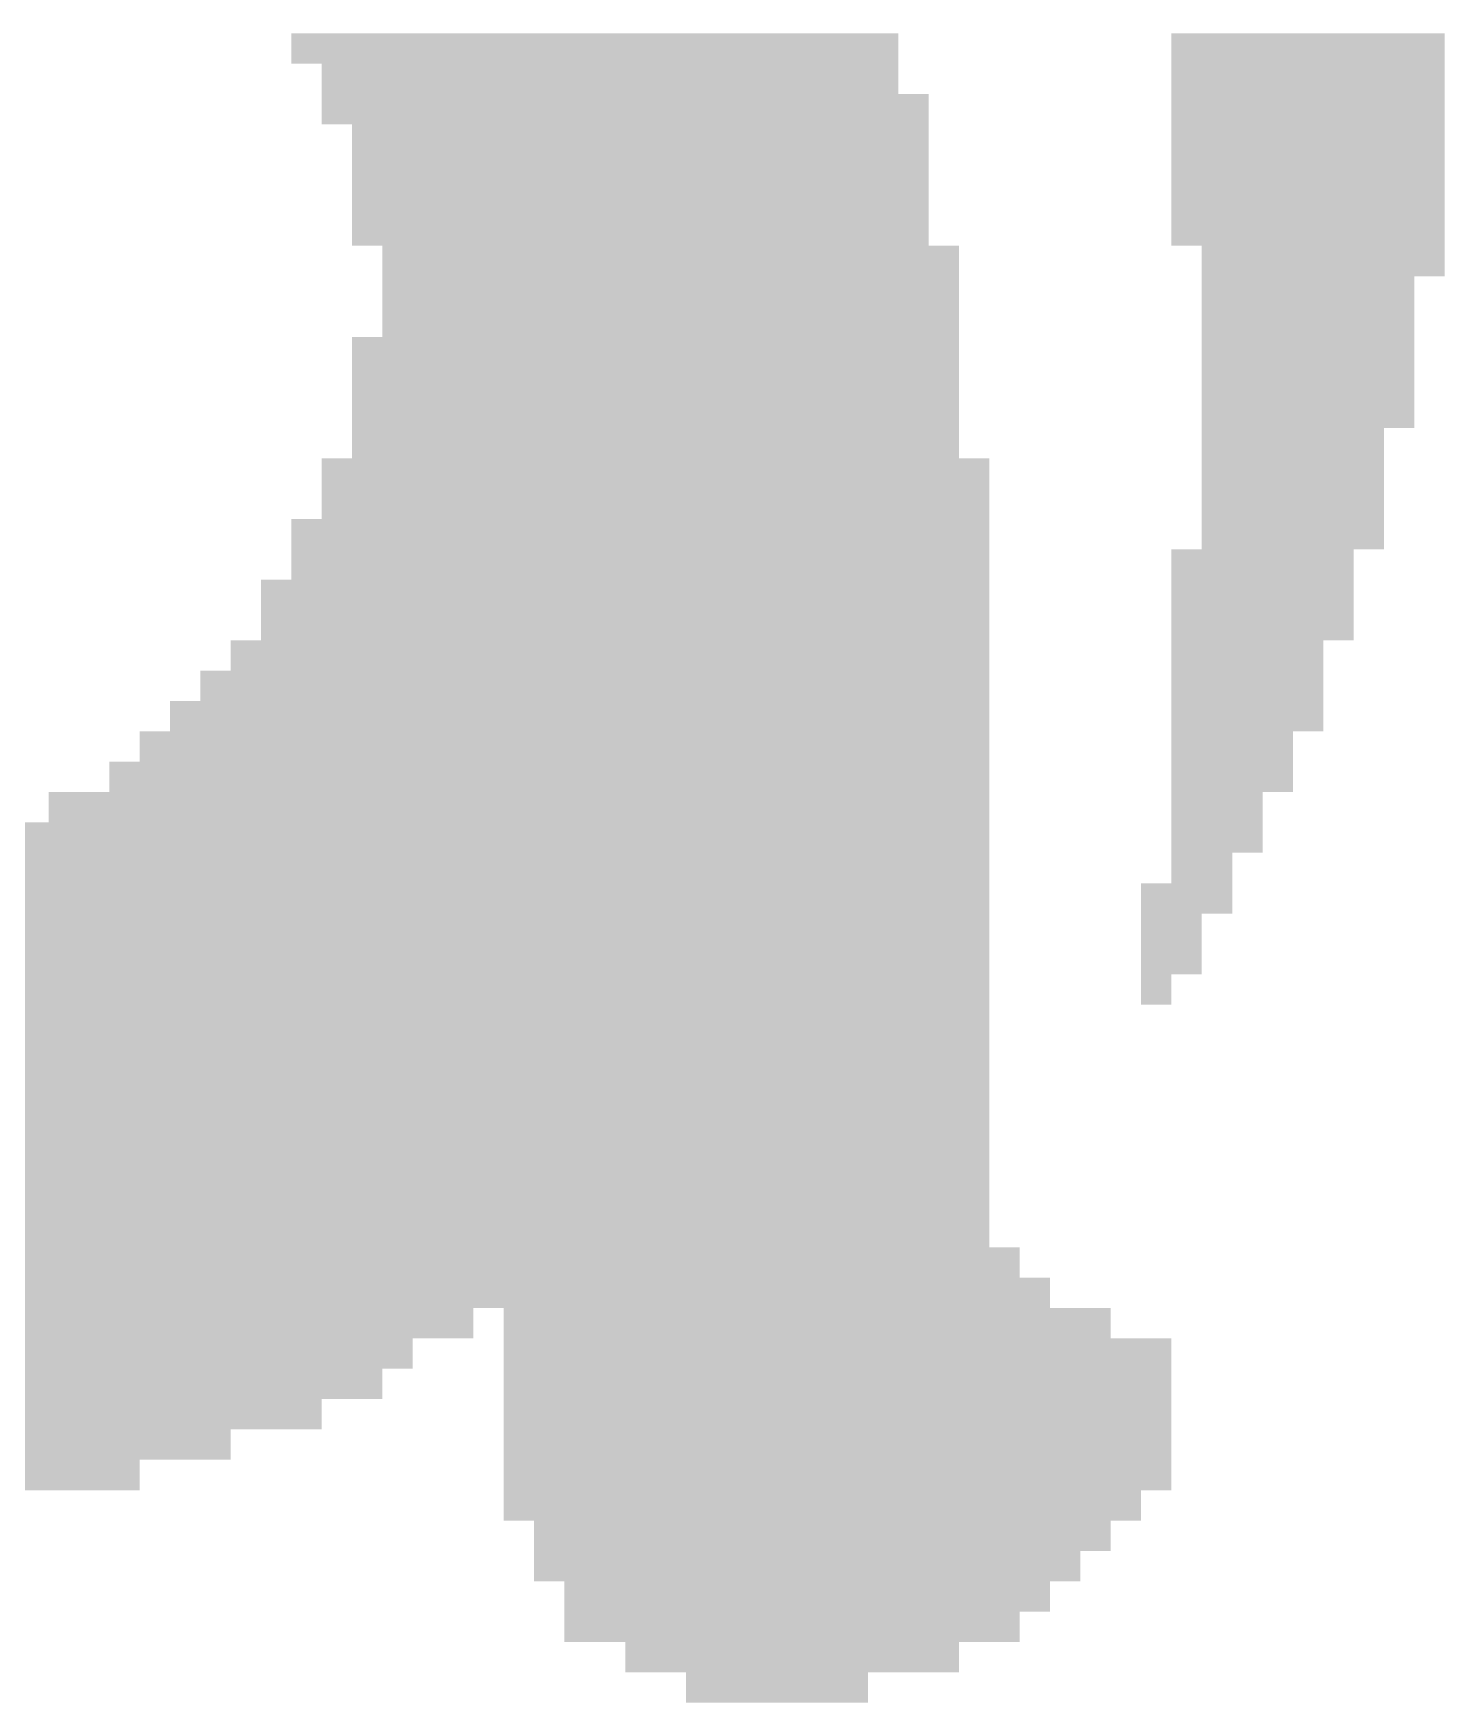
# Model space of a CAD drawing. Extents: x -15 to 107, y -79 to 1.
# Drawn here: x -10.96 to -9.779, y -30.226 to -28.829 of the extents above; entities that cross this region are included whole.
import ezdxf

# ---------------------------------------------------------------- set-up
doc = ezdxf.new("R2010")
doc.units = 0
doc.layers.add('21', color=253, linetype='CONTINUOUS')

# ---------------------------------------------------------------- blocks, each defined once
blk = doc.blocks.new('RECT')
blk.add_solid([(-0.5, -0.5), (0.5, -0.5), (-0.5, 0.5), (0.5, 0.5)])

msp = doc.modelspace()

# ---------------------------------------------------------------- block references
at = {"layer": '21', "xscale": 0.0254, "yscale": 0.0254, "rotation": 90}
for p in [(-10.7315, -28.8417), (-10.7061, -28.8417), (-10.6807, -28.8417), (-10.6553, -28.8417), (-10.6299, -28.8417), (-10.6045, -28.8417), (-10.5791, -28.8417), (-10.5537, -28.8417), (-10.5283, -28.8417), (-10.5029, -28.8417), (-10.4775, -28.8417), (-10.4521, -28.8417), (-10.4267, -28.8417), (-10.4013, -28.8417), (-10.3759, -28.8417), (-10.3505, -28.8417), (-10.3251, -28.8417), (-10.2997, -28.8417), (-10.2743, -28.8417), (-10.2489, -28.8417), (-9.9949, -28.8417), (-9.9695, -28.8417), (-9.9441, -28.8417), (-9.9187, -28.8417), (-9.8933, -28.8417), (-9.8679, -28.8417), (-9.8425, -28.8417), (-9.8171, -28.8417), (-9.7917, -28.8417), (-10.7061, -28.8671), (-10.6807, -28.8671), (-10.6553, -28.8671), (-10.6299, -28.8671), (-10.6045, -28.8671), (-10.5791, -28.8671), (-10.5537, -28.8671), (-10.5283, -28.8671), (-10.5029, -28.8671), (-10.4775, -28.8671), (-10.4521, -28.8671), (-10.4267, -28.8671), (-10.4013, -28.8671), (-10.3759, -28.8671), (-10.3505, -28.8671), (-10.3251, -28.8671), (-10.2997, -28.8671), (-10.2743, -28.8671), (-10.2489, -28.8671), (-9.9949, -28.8671), (-9.9695, -28.8671), (-9.9441, -28.8671), (-9.9187, -28.8671), (-9.8933, -28.8671), (-9.8679, -28.8671), (-9.8425, -28.8671), (-9.8171, -28.8671), (-9.7917, -28.8671), (-10.7061, -28.8925), (-10.6807, -28.8925), (-10.6553, -28.8925), (-10.6299, -28.8925), (-10.6045, -28.8925), (-10.5791, -28.8925), (-10.5537, -28.8925), (-10.5283, -28.8925), (-10.5029, -28.8925), (-10.4775, -28.8925), (-10.4521, -28.8925), (-10.4267, -28.8925), (-10.4013, -28.8925), (-10.3759, -28.8925), (-10.3505, -28.8925), (-10.3251, -28.8925), (-10.2997, -28.8925), (-10.2743, -28.8925), (-10.2489, -28.8925), (-10.2235, -28.8925), (-9.9949, -28.8925), (-9.9695, -28.8925), (-9.9441, -28.8925), (-9.9187, -28.8925), (-9.8933, -28.8925), (-9.8679, -28.8925), (-9.8425, -28.8925), (-9.8171, -28.8925), (-9.7917, -28.8925), (-10.6807, -28.9179), (-10.6553, -28.9179), (-10.6299, -28.9179), (-10.6045, -28.9179), (-10.5791, -28.9179), (-10.5537, -28.9179), (-10.5283, -28.9179), (-10.5029, -28.9179), (-10.4775, -28.9179), (-10.4521, -28.9179), (-10.4267, -28.9179), (-10.4013, -28.9179), (-10.3759, -28.9179), (-10.3505, -28.9179), (-10.3251, -28.9179), (-10.2997, -28.9179), (-10.2743, -28.9179), (-10.2489, -28.9179), (-10.2235, -28.9179), (-9.9949, -28.9179), (-9.9695, -28.9179), (-9.9441, -28.9179), (-9.9187, -28.9179), (-9.8933, -28.9179), (-9.8679, -28.9179), (-9.8425, -28.9179), (-9.8171, -28.9179), (-9.7917, -28.9179), (-10.6807, -28.9433), (-10.6553, -28.9433), (-10.6299, -28.9433), (-10.6045, -28.9433), (-10.5791, -28.9433), (-10.5537, -28.9433), (-10.5283, -28.9433), (-10.5029, -28.9433), (-10.4775, -28.9433), (-10.4521, -28.9433), (-10.4267, -28.9433), (-10.4013, -28.9433), (-10.3759, -28.9433), (-10.3505, -28.9433), (-10.3251, -28.9433), (-10.2997, -28.9433), (-10.2743, -28.9433), (-10.2489, -28.9433), (-10.2235, -28.9433), (-9.9949, -28.9433), (-9.9695, -28.9433), (-9.9441, -28.9433), (-9.9187, -28.9433), (-9.8933, -28.9433), (-9.8679, -28.9433), (-9.8425, -28.9433), (-9.8171, -28.9433), (-9.7917, -28.9433), (-10.6807, -28.9687), (-10.6553, -28.9687), (-10.6299, -28.9687), (-10.6045, -28.9687), (-10.5791, -28.9687), (-10.5537, -28.9687), (-10.5283, -28.9687), (-10.5029, -28.9687), (-10.4775, -28.9687), (-10.4521, -28.9687), (-10.4267, -28.9687), (-10.4013, -28.9687), (-10.3759, -28.9687), (-10.3505, -28.9687), (-10.3251, -28.9687), (-10.2997, -28.9687), (-10.2743, -28.9687), (-10.2489, -28.9687), (-10.2235, -28.9687), (-9.9949, -28.9687), (-9.9695, -28.9687), (-9.9441, -28.9687), (-9.9187, -28.9687), (-9.8933, -28.9687), (-9.8679, -28.9687), (-9.8425, -28.9687), (-9.8171, -28.9687), (-9.7917, -28.9687), (-10.6807, -28.9941), (-10.6553, -28.9941), (-10.6299, -28.9941), (-10.6045, -28.9941), (-10.5791, -28.9941), (-10.5537, -28.9941), (-10.5283, -28.9941), (-10.5029, -28.9941), (-10.4775, -28.9941), (-10.4521, -28.9941), (-10.4267, -28.9941), (-10.4013, -28.9941), (-10.3759, -28.9941), (-10.3505, -28.9941), (-10.3251, -28.9941), (-10.2997, -28.9941), (-10.2743, -28.9941), (-10.2489, -28.9941), (-10.2235, -28.9941), (-9.9949, -28.9941), (-9.9695, -28.9941), (-9.9441, -28.9941), (-9.9187, -28.9941), (-9.8933, -28.9941), (-9.8679, -28.9941), (-9.8425, -28.9941), (-9.8171, -28.9941), (-9.7917, -28.9941), (-10.6553, -29.0195), (-10.6299, -29.0195), (-10.6045, -29.0195), (-10.5791, -29.0195), (-10.5537, -29.0195), (-10.5283, -29.0195), (-10.5029, -29.0195), (-10.4775, -29.0195), (-10.4521, -29.0195), (-10.4267, -29.0195), (-10.4013, -29.0195), (-10.3759, -29.0195), (-10.3505, -29.0195), (-10.3251, -29.0195), (-10.2997, -29.0195), (-10.2743, -29.0195), (-10.2489, -29.0195), (-10.2235, -29.0195), (-10.1981, -29.0195), (-9.9695, -29.0195), (-9.9441, -29.0195), (-9.9187, -29.0195), (-9.8933, -29.0195), (-9.8679, -29.0195), (-9.8425, -29.0195), (-9.8171, -29.0195), (-9.7917, -29.0195), (-10.6553, -29.0449), (-10.6299, -29.0449), (-10.6045, -29.0449), (-10.5791, -29.0449), (-10.5537, -29.0449), (-10.5283, -29.0449), (-10.5029, -29.0449), (-10.4775, -29.0449), (-10.4521, -29.0449), (-10.4267, -29.0449), (-10.4013, -29.0449), (-10.3759, -29.0449), (-10.3505, -29.0449), (-10.3251, -29.0449), (-10.2997, -29.0449), (-10.2743, -29.0449), (-10.2489, -29.0449), (-10.2235, -29.0449), (-10.1981, -29.0449), (-9.9695, -29.0449), (-9.9441, -29.0449), (-9.9187, -29.0449), (-9.8933, -29.0449), (-9.8679, -29.0449), (-9.8425, -29.0449), (-9.8171, -29.0449), (-10.6553, -29.0703), (-10.6299, -29.0703), (-10.6045, -29.0703), (-10.5791, -29.0703), (-10.5537, -29.0703), (-10.5283, -29.0703), (-10.5029, -29.0703), (-10.4775, -29.0703), (-10.4521, -29.0703), (-10.4267, -29.0703), (-10.4013, -29.0703), (-10.3759, -29.0703), (-10.3505, -29.0703), (-10.3251, -29.0703), (-10.2997, -29.0703), (-10.2743, -29.0703), (-10.2489, -29.0703), (-10.2235, -29.0703), (-10.1981, -29.0703), (-9.9695, -29.0703), (-9.9441, -29.0703), (-9.9187, -29.0703), (-9.8933, -29.0703), (-9.8679, -29.0703), (-9.8425, -29.0703), (-9.8171, -29.0703), (-10.6807, -29.0957), (-10.6553, -29.0957), (-10.6299, -29.0957), (-10.6045, -29.0957), (-10.5791, -29.0957), (-10.5537, -29.0957), (-10.5283, -29.0957), (-10.5029, -29.0957), (-10.4775, -29.0957), (-10.4521, -29.0957), (-10.4267, -29.0957), (-10.4013, -29.0957), (-10.3759, -29.0957), (-10.3505, -29.0957), (-10.3251, -29.0957), (-10.2997, -29.0957), (-10.2743, -29.0957), (-10.2489, -29.0957), (-10.2235, -29.0957), (-10.1981, -29.0957), (-9.9695, -29.0957), (-9.9441, -29.0957), (-9.9187, -29.0957), (-9.8933, -29.0957), (-9.8679, -29.0957), (-9.8425, -29.0957), (-9.8171, -29.0957), (-10.6807, -29.1211), (-10.6553, -29.1211), (-10.6299, -29.1211), (-10.6045, -29.1211), (-10.5791, -29.1211), (-10.5537, -29.1211), (-10.5283, -29.1211), (-10.5029, -29.1211), (-10.4775, -29.1211), (-10.4521, -29.1211), (-10.4267, -29.1211), (-10.4013, -29.1211), (-10.3759, -29.1211), (-10.3505, -29.1211), (-10.3251, -29.1211), (-10.2997, -29.1211), (-10.2743, -29.1211), (-10.2489, -29.1211), (-10.2235, -29.1211), (-10.1981, -29.1211), (-9.9695, -29.1211), (-9.9441, -29.1211), (-9.9187, -29.1211), (-9.8933, -29.1211), (-9.8679, -29.1211), (-9.8425, -29.1211), (-9.8171, -29.1211), (-10.6807, -29.1465), (-10.6553, -29.1465), (-10.6299, -29.1465), (-10.6045, -29.1465), (-10.5791, -29.1465), (-10.5537, -29.1465), (-10.5283, -29.1465), (-10.5029, -29.1465), (-10.4775, -29.1465), (-10.4521, -29.1465), (-10.4267, -29.1465), (-10.4013, -29.1465), (-10.3759, -29.1465), (-10.3505, -29.1465), (-10.3251, -29.1465), (-10.2997, -29.1465), (-10.2743, -29.1465), (-10.2489, -29.1465), (-10.2235, -29.1465), (-10.1981, -29.1465), (-9.9695, -29.1465), (-9.9441, -29.1465), (-9.9187, -29.1465), (-9.8933, -29.1465), (-9.8679, -29.1465), (-9.8425, -29.1465), (-9.8171, -29.1465), (-10.6807, -29.1719), (-10.6553, -29.1719), (-10.6299, -29.1719), (-10.6045, -29.1719), (-10.5791, -29.1719), (-10.5537, -29.1719), (-10.5283, -29.1719), (-10.5029, -29.1719), (-10.4775, -29.1719), (-10.4521, -29.1719), (-10.4267, -29.1719), (-10.4013, -29.1719), (-10.3759, -29.1719), (-10.3505, -29.1719), (-10.3251, -29.1719), (-10.2997, -29.1719), (-10.2743, -29.1719), (-10.2489, -29.1719), (-10.2235, -29.1719), (-10.1981, -29.1719), (-9.9695, -29.1719), (-9.9441, -29.1719), (-9.9187, -29.1719), (-9.8933, -29.1719), (-9.8679, -29.1719), (-9.8425, -29.1719), (-10.7061, -29.1973), (-10.6807, -29.1973), (-10.6553, -29.1973), (-10.6299, -29.1973), (-10.6045, -29.1973), (-10.5791, -29.1973), (-10.5537, -29.1973), (-10.5283, -29.1973), (-10.5029, -29.1973), (-10.4775, -29.1973), (-10.4521, -29.1973), (-10.4267, -29.1973), (-10.4013, -29.1973), (-10.3759, -29.1973), (-10.3505, -29.1973), (-10.3251, -29.1973), (-10.2997, -29.1973), (-10.2743, -29.1973), (-10.2489, -29.1973), (-10.2235, -29.1973), (-10.1981, -29.1973), (-10.1727, -29.1973), (-9.9695, -29.1973), (-9.9441, -29.1973), (-9.9187, -29.1973), (-9.8933, -29.1973), (-9.8679, -29.1973), (-9.8425, -29.1973), (-10.7061, -29.2227), (-10.6807, -29.2227), (-10.6553, -29.2227), (-10.6299, -29.2227), (-10.6045, -29.2227), (-10.5791, -29.2227), (-10.5537, -29.2227), (-10.5283, -29.2227), (-10.5029, -29.2227), (-10.4775, -29.2227), (-10.4521, -29.2227), (-10.4267, -29.2227), (-10.4013, -29.2227), (-10.3759, -29.2227), (-10.3505, -29.2227), (-10.3251, -29.2227), (-10.2997, -29.2227), (-10.2743, -29.2227), (-10.2489, -29.2227), (-10.2235, -29.2227), (-10.1981, -29.2227), (-10.1727, -29.2227), (-9.9695, -29.2227), (-9.9441, -29.2227), (-9.9187, -29.2227), (-9.8933, -29.2227), (-9.8679, -29.2227), (-9.8425, -29.2227), (-10.7315, -29.2481), (-10.7061, -29.2481), (-10.6807, -29.2481), (-10.6553, -29.2481), (-10.6299, -29.2481), (-10.6045, -29.2481), (-10.5791, -29.2481), (-10.5537, -29.2481), (-10.5283, -29.2481), (-10.5029, -29.2481), (-10.4775, -29.2481), (-10.4521, -29.2481), (-10.4267, -29.2481), (-10.4013, -29.2481), (-10.3759, -29.2481), (-10.3505, -29.2481), (-10.3251, -29.2481), (-10.2997, -29.2481), (-10.2743, -29.2481), (-10.2489, -29.2481), (-10.2235, -29.2481), (-10.1981, -29.2481), (-10.1727, -29.2481), (-9.9695, -29.2481), (-9.9441, -29.2481), (-9.9187, -29.2481), (-9.8933, -29.2481), (-9.8679, -29.2481), (-9.8425, -29.2481), (-10.7315, -29.2735), (-10.7061, -29.2735), (-10.6807, -29.2735), (-10.6553, -29.2735), (-10.6299, -29.2735), (-10.6045, -29.2735), (-10.5791, -29.2735), (-10.5537, -29.2735), (-10.5283, -29.2735), (-10.5029, -29.2735), (-10.4775, -29.2735), (-10.4521, -29.2735), (-10.4267, -29.2735), (-10.4013, -29.2735), (-10.3759, -29.2735), (-10.3505, -29.2735), (-10.3251, -29.2735), (-10.2997, -29.2735), (-10.2743, -29.2735), (-10.2489, -29.2735), (-10.2235, -29.2735), (-10.1981, -29.2735), (-10.1727, -29.2735), (-9.9949, -29.2735), (-9.9695, -29.2735), (-9.9441, -29.2735), (-9.9187, -29.2735), (-9.8933, -29.2735), (-9.8679, -29.2735), (-10.7569, -29.2989), (-10.7315, -29.2989), (-10.7061, -29.2989), (-10.6807, -29.2989), (-10.6553, -29.2989), (-10.6299, -29.2989), (-10.6045, -29.2989), (-10.5791, -29.2989), (-10.5537, -29.2989), (-10.5283, -29.2989), (-10.5029, -29.2989), (-10.4775, -29.2989), (-10.4521, -29.2989), (-10.4267, -29.2989), (-10.4013, -29.2989), (-10.3759, -29.2989), (-10.3505, -29.2989), (-10.3251, -29.2989), (-10.2997, -29.2989), (-10.2743, -29.2989), (-10.2489, -29.2989), (-10.2235, -29.2989), (-10.1981, -29.2989), (-10.1727, -29.2989), (-9.9949, -29.2989), (-9.9695, -29.2989), (-9.9441, -29.2989), (-9.9187, -29.2989), (-9.8933, -29.2989), (-9.8679, -29.2989), (-10.7569, -29.3243), (-10.7315, -29.3243), (-10.7061, -29.3243), (-10.6807, -29.3243), (-10.6553, -29.3243), (-10.6299, -29.3243), (-10.6045, -29.3243), (-10.5791, -29.3243), (-10.5537, -29.3243), (-10.5283, -29.3243), (-10.5029, -29.3243), (-10.4775, -29.3243), (-10.4521, -29.3243), (-10.4267, -29.3243), (-10.4013, -29.3243), (-10.3759, -29.3243), (-10.3505, -29.3243), (-10.3251, -29.3243), (-10.2997, -29.3243), (-10.2743, -29.3243), (-10.2489, -29.3243), (-10.2235, -29.3243), (-10.1981, -29.3243), (-10.1727, -29.3243), (-9.9949, -29.3243), (-9.9695, -29.3243), (-9.9441, -29.3243), (-9.9187, -29.3243), (-9.8933, -29.3243), (-9.8679, -29.3243), (-10.7823, -29.3497), (-10.7569, -29.3497), (-10.7315, -29.3497), (-10.7061, -29.3497), (-10.6807, -29.3497), (-10.6553, -29.3497), (-10.6299, -29.3497), (-10.6045, -29.3497), (-10.5791, -29.3497), (-10.5537, -29.3497), (-10.5283, -29.3497), (-10.5029, -29.3497), (-10.4775, -29.3497), (-10.4521, -29.3497), (-10.4267, -29.3497), (-10.4013, -29.3497), (-10.3759, -29.3497), (-10.3505, -29.3497), (-10.3251, -29.3497), (-10.2997, -29.3497), (-10.2743, -29.3497), (-10.2489, -29.3497), (-10.2235, -29.3497), (-10.1981, -29.3497), (-10.1727, -29.3497), (-9.9949, -29.3497), (-9.9695, -29.3497), (-9.9441, -29.3497), (-9.9187, -29.3497), (-9.8933, -29.3497), (-10.8077, -29.3751), (-10.7823, -29.3751), (-10.7569, -29.3751), (-10.7315, -29.3751), (-10.7061, -29.3751), (-10.6807, -29.3751), (-10.6553, -29.3751), (-10.6299, -29.3751), (-10.6045, -29.3751), (-10.5791, -29.3751), (-10.5537, -29.3751), (-10.5283, -29.3751), (-10.5029, -29.3751), (-10.4775, -29.3751), (-10.4521, -29.3751), (-10.4267, -29.3751), (-10.4013, -29.3751), (-10.3759, -29.3751), (-10.3505, -29.3751), (-10.3251, -29.3751), (-10.2997, -29.3751), (-10.2743, -29.3751), (-10.2489, -29.3751), (-10.2235, -29.3751), (-10.1981, -29.3751), (-10.1727, -29.3751), (-9.9949, -29.3751), (-9.9695, -29.3751), (-9.9441, -29.3751), (-9.9187, -29.3751), (-9.8933, -29.3751), (-10.8331, -29.4005), (-10.8077, -29.4005), (-10.7823, -29.4005), (-10.7569, -29.4005), (-10.7315, -29.4005), (-10.7061, -29.4005), (-10.6807, -29.4005), (-10.6553, -29.4005), (-10.6299, -29.4005), (-10.6045, -29.4005), (-10.5791, -29.4005), (-10.5537, -29.4005), (-10.5283, -29.4005), (-10.5029, -29.4005), (-10.4775, -29.4005), (-10.4521, -29.4005), (-10.4267, -29.4005), (-10.4013, -29.4005), (-10.3759, -29.4005), (-10.3505, -29.4005), (-10.3251, -29.4005), (-10.2997, -29.4005), (-10.2743, -29.4005), (-10.2489, -29.4005), (-10.2235, -29.4005), (-10.1981, -29.4005), (-10.1727, -29.4005), (-9.9949, -29.4005), (-9.9695, -29.4005), (-9.9441, -29.4005), (-9.9187, -29.4005), (-9.8933, -29.4005), (-10.8585, -29.4259), (-10.8331, -29.4259), (-10.8077, -29.4259), (-10.7823, -29.4259), (-10.7569, -29.4259), (-10.7315, -29.4259), (-10.7061, -29.4259), (-10.6807, -29.4259), (-10.6553, -29.4259), (-10.6299, -29.4259), (-10.6045, -29.4259), (-10.5791, -29.4259), (-10.5537, -29.4259), (-10.5283, -29.4259), (-10.5029, -29.4259), (-10.4775, -29.4259), (-10.4521, -29.4259), (-10.4267, -29.4259), (-10.4013, -29.4259), (-10.3759, -29.4259), (-10.3505, -29.4259), (-10.3251, -29.4259), (-10.2997, -29.4259), (-10.2743, -29.4259), (-10.2489, -29.4259), (-10.2235, -29.4259), (-10.1981, -29.4259), (-10.1727, -29.4259), (-9.9949, -29.4259), (-9.9695, -29.4259), (-9.9441, -29.4259), (-9.9187, -29.4259), (-10.8839, -29.4513), (-10.8585, -29.4513), (-10.8331, -29.4513), (-10.8077, -29.4513), (-10.7823, -29.4513), (-10.7569, -29.4513), (-10.7315, -29.4513), (-10.7061, -29.4513), (-10.6807, -29.4513), (-10.6553, -29.4513), (-10.6299, -29.4513), (-10.6045, -29.4513), (-10.5791, -29.4513), (-10.5537, -29.4513), (-10.5283, -29.4513), (-10.5029, -29.4513), (-10.4775, -29.4513), (-10.4521, -29.4513), (-10.4267, -29.4513), (-10.4013, -29.4513), (-10.3759, -29.4513), (-10.3505, -29.4513), (-10.3251, -29.4513), (-10.2997, -29.4513), (-10.2743, -29.4513), (-10.2489, -29.4513), (-10.2235, -29.4513), (-10.1981, -29.4513), (-10.1727, -29.4513), (-9.9949, -29.4513), (-9.9695, -29.4513), (-9.9441, -29.4513), (-9.9187, -29.4513), (-10.9347, -29.4767), (-10.9093, -29.4767), (-10.8839, -29.4767), (-10.8585, -29.4767), (-10.8331, -29.4767), (-10.8077, -29.4767), (-10.7823, -29.4767), (-10.7569, -29.4767), (-10.7315, -29.4767), (-10.7061, -29.4767), (-10.6807, -29.4767), (-10.6553, -29.4767), (-10.6299, -29.4767), (-10.6045, -29.4767), (-10.5791, -29.4767), (-10.5537, -29.4767), (-10.5283, -29.4767), (-10.5029, -29.4767), (-10.4775, -29.4767), (-10.4521, -29.4767), (-10.4267, -29.4767), (-10.4013, -29.4767), (-10.3759, -29.4767), (-10.3505, -29.4767), (-10.3251, -29.4767), (-10.2997, -29.4767), (-10.2743, -29.4767), (-10.2489, -29.4767), (-10.2235, -29.4767), (-10.1981, -29.4767), (-10.1727, -29.4767), (-9.9949, -29.4767), (-9.9695, -29.4767), (-9.9441, -29.4767), (-10.9601, -29.5021), (-10.9347, -29.5021), (-10.9093, -29.5021), (-10.8839, -29.5021), (-10.8585, -29.5021), (-10.8331, -29.5021), (-10.8077, -29.5021), (-10.7823, -29.5021), (-10.7569, -29.5021), (-10.7315, -29.5021), (-10.7061, -29.5021), (-10.6807, -29.5021), (-10.6553, -29.5021), (-10.6299, -29.5021), (-10.6045, -29.5021), (-10.5791, -29.5021), (-10.5537, -29.5021), (-10.5283, -29.5021), (-10.5029, -29.5021), (-10.4775, -29.5021), (-10.4521, -29.5021), (-10.4267, -29.5021), (-10.4013, -29.5021), (-10.3759, -29.5021), (-10.3505, -29.5021), (-10.3251, -29.5021), (-10.2997, -29.5021), (-10.2743, -29.5021), (-10.2489, -29.5021), (-10.2235, -29.5021), (-10.1981, -29.5021), (-10.1727, -29.5021), (-9.9949, -29.5021), (-9.9695, -29.5021), (-9.9441, -29.5021), (-10.9601, -29.5275), (-10.9347, -29.5275), (-10.9093, -29.5275), (-10.8839, -29.5275), (-10.8585, -29.5275), (-10.8331, -29.5275), (-10.8077, -29.5275), (-10.7823, -29.5275), (-10.7569, -29.5275), (-10.7315, -29.5275), (-10.7061, -29.5275), (-10.6807, -29.5275), (-10.6553, -29.5275), (-10.6299, -29.5275), (-10.6045, -29.5275), (-10.5791, -29.5275), (-10.5537, -29.5275), (-10.5283, -29.5275), (-10.5029, -29.5275), (-10.4775, -29.5275), (-10.4521, -29.5275), (-10.4267, -29.5275), (-10.4013, -29.5275), (-10.3759, -29.5275), (-10.3505, -29.5275), (-10.3251, -29.5275), (-10.2997, -29.5275), (-10.2743, -29.5275), (-10.2489, -29.5275), (-10.2235, -29.5275), (-10.1981, -29.5275), (-10.1727, -29.5275), (-9.9949, -29.5275), (-9.9695, -29.5275), (-10.9601, -29.5529), (-10.9347, -29.5529), (-10.9093, -29.5529), (-10.8839, -29.5529), (-10.8585, -29.5529), (-10.8331, -29.5529), (-10.8077, -29.5529), (-10.7823, -29.5529), (-10.7569, -29.5529), (-10.7315, -29.5529), (-10.7061, -29.5529), (-10.6807, -29.5529), (-10.6553, -29.5529), (-10.6299, -29.5529), (-10.6045, -29.5529), (-10.5791, -29.5529), (-10.5537, -29.5529), (-10.5283, -29.5529), (-10.5029, -29.5529), (-10.4775, -29.5529), (-10.4521, -29.5529), (-10.4267, -29.5529), (-10.4013, -29.5529), (-10.3759, -29.5529), (-10.3505, -29.5529), (-10.3251, -29.5529), (-10.2997, -29.5529), (-10.2743, -29.5529), (-10.2489, -29.5529), (-10.2235, -29.5529), (-10.1981, -29.5529), (-10.1727, -29.5529), (-10.0203, -29.5529), (-9.9949, -29.5529), (-9.9695, -29.5529), (-10.9601, -29.5783), (-10.9347, -29.5783), (-10.9093, -29.5783), (-10.8839, -29.5783), (-10.8585, -29.5783), (-10.8331, -29.5783), (-10.8077, -29.5783), (-10.7823, -29.5783), (-10.7569, -29.5783), (-10.7315, -29.5783), (-10.7061, -29.5783), (-10.6807, -29.5783), (-10.6553, -29.5783), (-10.6299, -29.5783), (-10.6045, -29.5783), (-10.5791, -29.5783), (-10.5537, -29.5783), (-10.5283, -29.5783), (-10.5029, -29.5783), (-10.4775, -29.5783), (-10.4521, -29.5783), (-10.4267, -29.5783), (-10.4013, -29.5783), (-10.3759, -29.5783), (-10.3505, -29.5783), (-10.3251, -29.5783), (-10.2997, -29.5783), (-10.2743, -29.5783), (-10.2489, -29.5783), (-10.2235, -29.5783), (-10.1981, -29.5783), (-10.1727, -29.5783), (-10.0203, -29.5783), (-9.9949, -29.5783), (-10.9601, -29.6037), (-10.9347, -29.6037), (-10.9093, -29.6037), (-10.8839, -29.6037), (-10.8585, -29.6037), (-10.8331, -29.6037), (-10.8077, -29.6037), (-10.7823, -29.6037), (-10.7569, -29.6037), (-10.7315, -29.6037), (-10.7061, -29.6037), (-10.6807, -29.6037), (-10.6553, -29.6037), (-10.6299, -29.6037), (-10.6045, -29.6037), (-10.5791, -29.6037), (-10.5537, -29.6037), (-10.5283, -29.6037), (-10.5029, -29.6037), (-10.4775, -29.6037), (-10.4521, -29.6037), (-10.4267, -29.6037), (-10.4013, -29.6037), (-10.3759, -29.6037), (-10.3505, -29.6037), (-10.3251, -29.6037), (-10.2997, -29.6037), (-10.2743, -29.6037), (-10.2489, -29.6037), (-10.2235, -29.6037), (-10.1981, -29.6037), (-10.1727, -29.6037), (-10.0203, -29.6037), (-9.9949, -29.6037), (-10.9601, -29.6291), (-10.9347, -29.6291), (-10.9093, -29.6291), (-10.8839, -29.6291), (-10.8585, -29.6291), (-10.8331, -29.6291), (-10.8077, -29.6291), (-10.7823, -29.6291), (-10.7569, -29.6291), (-10.7315, -29.6291), (-10.7061, -29.6291), (-10.6807, -29.6291), (-10.6553, -29.6291), (-10.6299, -29.6291), (-10.6045, -29.6291), (-10.5791, -29.6291), (-10.5537, -29.6291), (-10.5283, -29.6291), (-10.5029, -29.6291), (-10.4775, -29.6291), (-10.4521, -29.6291), (-10.4267, -29.6291), (-10.4013, -29.6291), (-10.3759, -29.6291), (-10.3505, -29.6291), (-10.3251, -29.6291), (-10.2997, -29.6291), (-10.2743, -29.6291), (-10.2489, -29.6291), (-10.2235, -29.6291), (-10.1981, -29.6291), (-10.1727, -29.6291), (-10.0203, -29.6291), (-10.9601, -29.6545), (-10.9347, -29.6545), (-10.9093, -29.6545), (-10.8839, -29.6545), (-10.8585, -29.6545), (-10.8331, -29.6545), (-10.8077, -29.6545), (-10.7823, -29.6545), (-10.7569, -29.6545), (-10.7315, -29.6545), (-10.7061, -29.6545), (-10.6807, -29.6545), (-10.6553, -29.6545), (-10.6299, -29.6545), (-10.6045, -29.6545), (-10.5791, -29.6545), (-10.5537, -29.6545), (-10.5283, -29.6545), (-10.5029, -29.6545), (-10.4775, -29.6545), (-10.4521, -29.6545), (-10.4267, -29.6545), (-10.4013, -29.6545), (-10.3759, -29.6545), (-10.3505, -29.6545), (-10.3251, -29.6545), (-10.2997, -29.6545), (-10.2743, -29.6545), (-10.2489, -29.6545), (-10.2235, -29.6545), (-10.1981, -29.6545), (-10.1727, -29.6545), (-10.9601, -29.6799), (-10.9347, -29.6799), (-10.9093, -29.6799), (-10.8839, -29.6799), (-10.8585, -29.6799), (-10.8331, -29.6799), (-10.8077, -29.6799), (-10.7823, -29.6799), (-10.7569, -29.6799), (-10.7315, -29.6799), (-10.7061, -29.6799), (-10.6807, -29.6799), (-10.6553, -29.6799), (-10.6299, -29.6799), (-10.6045, -29.6799), (-10.5791, -29.6799), (-10.5537, -29.6799), (-10.5283, -29.6799), (-10.5029, -29.6799), (-10.4775, -29.6799), (-10.4521, -29.6799), (-10.4267, -29.6799), (-10.4013, -29.6799), (-10.3759, -29.6799), (-10.3505, -29.6799), (-10.3251, -29.6799), (-10.2997, -29.6799), (-10.2743, -29.6799), (-10.2489, -29.6799), (-10.2235, -29.6799), (-10.1981, -29.6799), (-10.1727, -29.6799), (-10.9601, -29.7053), (-10.9347, -29.7053), (-10.9093, -29.7053), (-10.8839, -29.7053), (-10.8585, -29.7053), (-10.8331, -29.7053), (-10.8077, -29.7053), (-10.7823, -29.7053), (-10.7569, -29.7053), (-10.7315, -29.7053), (-10.7061, -29.7053), (-10.6807, -29.7053), (-10.6553, -29.7053), (-10.6299, -29.7053), (-10.6045, -29.7053), (-10.5791, -29.7053), (-10.5537, -29.7053), (-10.5283, -29.7053), (-10.5029, -29.7053), (-10.4775, -29.7053), (-10.4521, -29.7053), (-10.4267, -29.7053), (-10.4013, -29.7053), (-10.3759, -29.7053), (-10.3505, -29.7053), (-10.3251, -29.7053), (-10.2997, -29.7053), (-10.2743, -29.7053), (-10.2489, -29.7053), (-10.2235, -29.7053), (-10.1981, -29.7053), (-10.1727, -29.7053), (-10.9601, -29.7307), (-10.9347, -29.7307), (-10.9093, -29.7307), (-10.8839, -29.7307), (-10.8585, -29.7307), (-10.8331, -29.7307), (-10.8077, -29.7307), (-10.7823, -29.7307), (-10.7569, -29.7307), (-10.7315, -29.7307), (-10.7061, -29.7307), (-10.6807, -29.7307), (-10.6553, -29.7307), (-10.6299, -29.7307), (-10.6045, -29.7307), (-10.5791, -29.7307), (-10.5537, -29.7307), (-10.5283, -29.7307), (-10.5029, -29.7307), (-10.4775, -29.7307), (-10.4521, -29.7307), (-10.4267, -29.7307), (-10.4013, -29.7307), (-10.3759, -29.7307), (-10.3505, -29.7307), (-10.3251, -29.7307), (-10.2997, -29.7307), (-10.2743, -29.7307), (-10.2489, -29.7307), (-10.2235, -29.7307), (-10.1981, -29.7307), (-10.1727, -29.7307), (-10.9601, -29.7561), (-10.9347, -29.7561), (-10.9093, -29.7561), (-10.8839, -29.7561), (-10.8585, -29.7561), (-10.8331, -29.7561), (-10.8077, -29.7561), (-10.7823, -29.7561), (-10.7569, -29.7561), (-10.7315, -29.7561), (-10.7061, -29.7561), (-10.6807, -29.7561), (-10.6553, -29.7561), (-10.6299, -29.7561), (-10.6045, -29.7561), (-10.5791, -29.7561), (-10.5537, -29.7561), (-10.5283, -29.7561), (-10.5029, -29.7561), (-10.4775, -29.7561), (-10.4521, -29.7561), (-10.4267, -29.7561), (-10.4013, -29.7561), (-10.3759, -29.7561), (-10.3505, -29.7561), (-10.3251, -29.7561), (-10.2997, -29.7561), (-10.2743, -29.7561), (-10.2489, -29.7561), (-10.2235, -29.7561), (-10.1981, -29.7561), (-10.1727, -29.7561), (-10.9601, -29.7815), (-10.9347, -29.7815), (-10.9093, -29.7815), (-10.8839, -29.7815), (-10.8585, -29.7815), (-10.8331, -29.7815), (-10.8077, -29.7815), (-10.7823, -29.7815), (-10.7569, -29.7815), (-10.7315, -29.7815), (-10.7061, -29.7815), (-10.6807, -29.7815), (-10.6553, -29.7815), (-10.6299, -29.7815), (-10.6045, -29.7815), (-10.5791, -29.7815), (-10.5537, -29.7815), (-10.5283, -29.7815), (-10.5029, -29.7815), (-10.4775, -29.7815), (-10.4521, -29.7815), (-10.4267, -29.7815), (-10.4013, -29.7815), (-10.3759, -29.7815), (-10.3505, -29.7815), (-10.3251, -29.7815), (-10.2997, -29.7815), (-10.2743, -29.7815), (-10.2489, -29.7815), (-10.2235, -29.7815), (-10.1981, -29.7815), (-10.1727, -29.7815), (-10.9601, -29.8069), (-10.9347, -29.8069), (-10.9093, -29.8069), (-10.8839, -29.8069), (-10.8585, -29.8069), (-10.8331, -29.8069), (-10.8077, -29.8069), (-10.7823, -29.8069), (-10.7569, -29.8069), (-10.7315, -29.8069), (-10.7061, -29.8069), (-10.6807, -29.8069), (-10.6553, -29.8069), (-10.6299, -29.8069), (-10.6045, -29.8069), (-10.5791, -29.8069), (-10.5537, -29.8069), (-10.5283, -29.8069), (-10.5029, -29.8069), (-10.4775, -29.8069), (-10.4521, -29.8069), (-10.4267, -29.8069), (-10.4013, -29.8069), (-10.3759, -29.8069), (-10.3505, -29.8069), (-10.3251, -29.8069), (-10.2997, -29.8069), (-10.2743, -29.8069), (-10.2489, -29.8069), (-10.2235, -29.8069), (-10.1981, -29.8069), (-10.1727, -29.8069), (-10.9601, -29.8323), (-10.9347, -29.8323), (-10.9093, -29.8323), (-10.8839, -29.8323), (-10.8585, -29.8323), (-10.8331, -29.8323), (-10.8077, -29.8323), (-10.7823, -29.8323), (-10.7569, -29.8323), (-10.7315, -29.8323), (-10.7061, -29.8323), (-10.6807, -29.8323), (-10.6553, -29.8323), (-10.6299, -29.8323), (-10.6045, -29.8323), (-10.5791, -29.8323), (-10.5537, -29.8323), (-10.5283, -29.8323), (-10.5029, -29.8323), (-10.4775, -29.8323), (-10.4521, -29.8323), (-10.4267, -29.8323), (-10.4013, -29.8323), (-10.3759, -29.8323), (-10.3505, -29.8323), (-10.3251, -29.8323), (-10.2997, -29.8323), (-10.2743, -29.8323), (-10.2489, -29.8323), (-10.2235, -29.8323), (-10.1981, -29.8323), (-10.1727, -29.8323), (-10.9601, -29.8577), (-10.9347, -29.8577), (-10.9093, -29.8577), (-10.8839, -29.8577), (-10.8585, -29.8577), (-10.8331, -29.8577), (-10.8077, -29.8577), (-10.7823, -29.8577), (-10.7569, -29.8577), (-10.7315, -29.8577), (-10.7061, -29.8577), (-10.6807, -29.8577), (-10.6553, -29.8577), (-10.6299, -29.8577), (-10.6045, -29.8577), (-10.5791, -29.8577), (-10.5537, -29.8577), (-10.5283, -29.8577), (-10.5029, -29.8577), (-10.4775, -29.8577), (-10.4521, -29.8577), (-10.4267, -29.8577), (-10.4013, -29.8577), (-10.3759, -29.8577), (-10.3505, -29.8577), (-10.3251, -29.8577), (-10.2997, -29.8577), (-10.2743, -29.8577), (-10.2489, -29.8577), (-10.2235, -29.8577), (-10.1981, -29.8577), (-10.1727, -29.8577), (-10.1473, -29.8577), (-10.9601, -29.8831), (-10.9347, -29.8831), (-10.9093, -29.8831), (-10.8839, -29.8831), (-10.8585, -29.8831), (-10.8331, -29.8831), (-10.8077, -29.8831), (-10.7823, -29.8831), (-10.7569, -29.8831), (-10.7315, -29.8831), (-10.7061, -29.8831), (-10.6807, -29.8831), (-10.6553, -29.8831), (-10.6299, -29.8831), (-10.6045, -29.8831), (-10.5791, -29.8831), (-10.5537, -29.8831), (-10.5283, -29.8831), (-10.5029, -29.8831), (-10.4775, -29.8831), (-10.4521, -29.8831), (-10.4267, -29.8831), (-10.4013, -29.8831), (-10.3759, -29.8831), (-10.3505, -29.8831), (-10.3251, -29.8831), (-10.2997, -29.8831), (-10.2743, -29.8831), (-10.2489, -29.8831), (-10.2235, -29.8831), (-10.1981, -29.8831), (-10.1727, -29.8831), (-10.1473, -29.8831), (-10.1219, -29.8831), (-10.9601, -29.9085), (-10.9347, -29.9085), (-10.9093, -29.9085), (-10.8839, -29.9085), (-10.8585, -29.9085), (-10.8331, -29.9085), (-10.8077, -29.9085), (-10.7823, -29.9085), (-10.7569, -29.9085), (-10.7315, -29.9085), (-10.7061, -29.9085), (-10.6807, -29.9085), (-10.6553, -29.9085), (-10.6299, -29.9085), (-10.6045, -29.9085), (-10.5537, -29.9085), (-10.5283, -29.9085), (-10.5029, -29.9085), (-10.4775, -29.9085), (-10.4521, -29.9085), (-10.4267, -29.9085), (-10.4013, -29.9085), (-10.3759, -29.9085), (-10.3505, -29.9085), (-10.3251, -29.9085), (-10.2997, -29.9085), (-10.2743, -29.9085), (-10.2489, -29.9085), (-10.2235, -29.9085), (-10.1981, -29.9085), (-10.1727, -29.9085), (-10.1473, -29.9085), (-10.1219, -29.9085), (-10.0965, -29.9085), (-10.0711, -29.9085), (-10.9601, -29.9339), (-10.9347, -29.9339), (-10.9093, -29.9339), (-10.8839, -29.9339), (-10.8585, -29.9339), (-10.8331, -29.9339), (-10.8077, -29.9339), (-10.7823, -29.9339), (-10.7569, -29.9339), (-10.7315, -29.9339), (-10.7061, -29.9339), (-10.6807, -29.9339), (-10.6553, -29.9339), (-10.5537, -29.9339), (-10.5283, -29.9339), (-10.5029, -29.9339), (-10.4775, -29.9339), (-10.4521, -29.9339), (-10.4267, -29.9339), (-10.4013, -29.9339), (-10.3759, -29.9339), (-10.3505, -29.9339), (-10.3251, -29.9339), (-10.2997, -29.9339), (-10.2743, -29.9339), (-10.2489, -29.9339), (-10.2235, -29.9339), (-10.1981, -29.9339), (-10.1727, -29.9339), (-10.1473, -29.9339), (-10.1219, -29.9339), (-10.0965, -29.9339), (-10.0711, -29.9339), (-10.0457, -29.9339), (-10.0203, -29.9339), (-10.9601, -29.9593), (-10.9347, -29.9593), (-10.9093, -29.9593), (-10.8839, -29.9593), (-10.8585, -29.9593), (-10.8331, -29.9593), (-10.8077, -29.9593), (-10.7823, -29.9593), (-10.7569, -29.9593), (-10.7315, -29.9593), (-10.7061, -29.9593), (-10.6807, -29.9593), (-10.5537, -29.9593), (-10.5283, -29.9593), (-10.5029, -29.9593), (-10.4775, -29.9593), (-10.4521, -29.9593), (-10.4267, -29.9593), (-10.4013, -29.9593), (-10.3759, -29.9593), (-10.3505, -29.9593), (-10.3251, -29.9593), (-10.2997, -29.9593), (-10.2743, -29.9593), (-10.2489, -29.9593), (-10.2235, -29.9593), (-10.1981, -29.9593), (-10.1727, -29.9593), (-10.1473, -29.9593), (-10.1219, -29.9593), (-10.0965, -29.9593), (-10.0711, -29.9593), (-10.0457, -29.9593), (-10.0203, -29.9593), (-10.9601, -29.9847), (-10.9347, -29.9847), (-10.9093, -29.9847), (-10.8839, -29.9847), (-10.8585, -29.9847), (-10.8331, -29.9847), (-10.8077, -29.9847), (-10.7823, -29.9847), (-10.7569, -29.9847), (-10.7315, -29.9847), (-10.5537, -29.9847), (-10.5283, -29.9847), (-10.5029, -29.9847), (-10.4775, -29.9847), (-10.4521, -29.9847), (-10.4267, -29.9847), (-10.4013, -29.9847), (-10.3759, -29.9847), (-10.3505, -29.9847), (-10.3251, -29.9847), (-10.2997, -29.9847), (-10.2743, -29.9847), (-10.2489, -29.9847), (-10.2235, -29.9847), (-10.1981, -29.9847), (-10.1727, -29.9847), (-10.1473, -29.9847), (-10.1219, -29.9847), (-10.0965, -29.9847), (-10.0711, -29.9847), (-10.0457, -29.9847), (-10.0203, -29.9847), (-10.9601, -30.0101), (-10.9347, -30.0101), (-10.9093, -30.0101), (-10.8839, -30.0101), (-10.8585, -30.0101), (-10.8331, -30.0101), (-10.8077, -30.0101), (-10.5537, -30.0101), (-10.5283, -30.0101), (-10.5029, -30.0101), (-10.4775, -30.0101), (-10.4521, -30.0101), (-10.4267, -30.0101), (-10.4013, -30.0101), (-10.3759, -30.0101), (-10.3505, -30.0101), (-10.3251, -30.0101), (-10.2997, -30.0101), (-10.2743, -30.0101), (-10.2489, -30.0101), (-10.2235, -30.0101), (-10.1981, -30.0101), (-10.1727, -30.0101), (-10.1473, -30.0101), (-10.1219, -30.0101), (-10.0965, -30.0101), (-10.0711, -30.0101), (-10.0457, -30.0101), (-10.0203, -30.0101), (-10.9601, -30.0355), (-10.9347, -30.0355), (-10.9093, -30.0355), (-10.8839, -30.0355), (-10.5537, -30.0355), (-10.5283, -30.0355), (-10.5029, -30.0355), (-10.4775, -30.0355), (-10.4521, -30.0355), (-10.4267, -30.0355), (-10.4013, -30.0355), (-10.3759, -30.0355), (-10.3505, -30.0355), (-10.3251, -30.0355), (-10.2997, -30.0355), (-10.2743, -30.0355), (-10.2489, -30.0355), (-10.2235, -30.0355), (-10.1981, -30.0355), (-10.1727, -30.0355), (-10.1473, -30.0355), (-10.1219, -30.0355), (-10.0965, -30.0355), (-10.0711, -30.0355), (-10.0457, -30.0355), (-10.0203, -30.0355), (-10.5537, -30.0609), (-10.5283, -30.0609), (-10.5029, -30.0609), (-10.4775, -30.0609), (-10.4521, -30.0609), (-10.4267, -30.0609), (-10.4013, -30.0609), (-10.3759, -30.0609), (-10.3505, -30.0609), (-10.3251, -30.0609), (-10.2997, -30.0609), (-10.2743, -30.0609), (-10.2489, -30.0609), (-10.2235, -30.0609), (-10.1981, -30.0609), (-10.1727, -30.0609), (-10.1473, -30.0609), (-10.1219, -30.0609), (-10.0965, -30.0609), (-10.0711, -30.0609), (-10.0457, -30.0609), (-10.5283, -30.0863), (-10.5029, -30.0863), (-10.4775, -30.0863), (-10.4521, -30.0863), (-10.4267, -30.0863), (-10.4013, -30.0863), (-10.3759, -30.0863), (-10.3505, -30.0863), (-10.3251, -30.0863), (-10.2997, -30.0863), (-10.2743, -30.0863), (-10.2489, -30.0863), (-10.2235, -30.0863), (-10.1981, -30.0863), (-10.1727, -30.0863), (-10.1473, -30.0863), (-10.1219, -30.0863), (-10.0965, -30.0863), (-10.0711, -30.0863), (-10.5283, -30.1117), (-10.5029, -30.1117), (-10.4775, -30.1117), (-10.4521, -30.1117), (-10.4267, -30.1117), (-10.4013, -30.1117), (-10.3759, -30.1117), (-10.3505, -30.1117), (-10.3251, -30.1117), (-10.2997, -30.1117), (-10.2743, -30.1117), (-10.2489, -30.1117), (-10.2235, -30.1117), (-10.1981, -30.1117), (-10.1727, -30.1117), (-10.1473, -30.1117), (-10.1219, -30.1117), (-10.0965, -30.1117), (-10.5029, -30.1371), (-10.4775, -30.1371), (-10.4521, -30.1371), (-10.4267, -30.1371), (-10.4013, -30.1371), (-10.3759, -30.1371), (-10.3505, -30.1371), (-10.3251, -30.1371), (-10.2997, -30.1371), (-10.2743, -30.1371), (-10.2489, -30.1371), (-10.2235, -30.1371), (-10.1981, -30.1371), (-10.1727, -30.1371), (-10.1473, -30.1371), (-10.1219, -30.1371), (-10.5029, -30.1625), (-10.4775, -30.1625), (-10.4521, -30.1625), (-10.4267, -30.1625), (-10.4013, -30.1625), (-10.3759, -30.1625), (-10.3505, -30.1625), (-10.3251, -30.1625), (-10.2997, -30.1625), (-10.2743, -30.1625), (-10.2489, -30.1625), (-10.2235, -30.1625), (-10.1981, -30.1625), (-10.1727, -30.1625), (-10.1473, -30.1625), (-10.4521, -30.1879), (-10.4267, -30.1879), (-10.4013, -30.1879), (-10.3759, -30.1879), (-10.3505, -30.1879), (-10.3251, -30.1879), (-10.2997, -30.1879), (-10.2743, -30.1879), (-10.2489, -30.1879), (-10.2235, -30.1879), (-10.1981, -30.1879), (-10.4013, -30.2133), (-10.3759, -30.2133), (-10.3505, -30.2133), (-10.3251, -30.2133), (-10.2997, -30.2133), (-10.2743, -30.2133)]:
    msp.add_blockref('RECT', p, dxfattribs=at)

doc.saveas('drawing.dxf')
